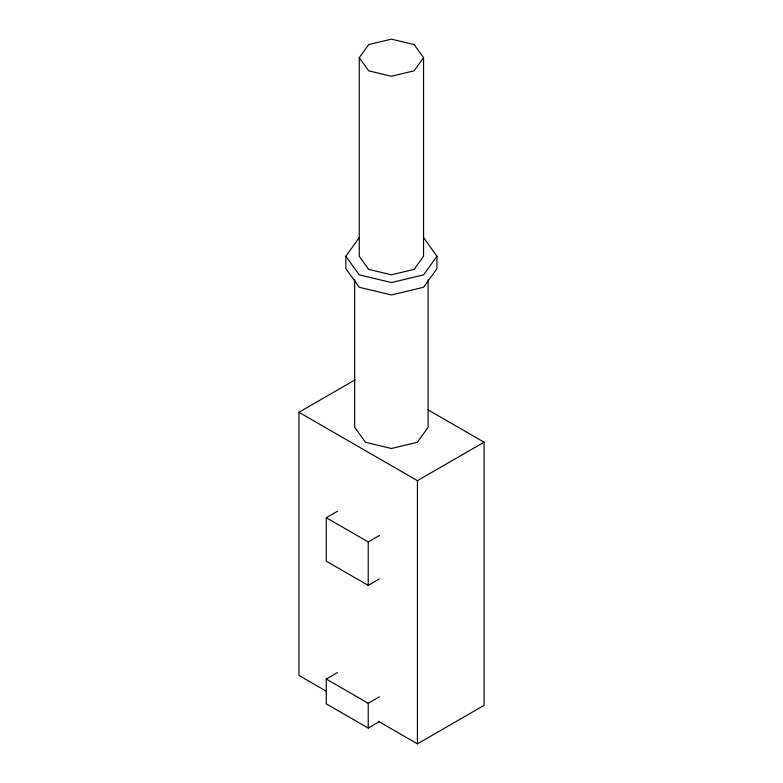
<?xml version="1.0" encoding="UTF-8"?>
<svg xmlns="http://www.w3.org/2000/svg" width="783" height="783" viewBox="0 0 783 783"><rect width="100%" height="100%" fill="white"/><g stroke="black" fill="none" stroke-linecap="round" stroke-linejoin="round"><path stroke-width="1.17" d="M359.26 57.707L368.676 44.582L391.402 39.15L414.138 44.582L423.554 57.707L423.554 256.256L414.138 269.381L391.402 274.813L368.676 269.381L359.26 256.256L359.26 57.707L368.676 70.832L391.402 76.264L414.138 70.832L423.554 57.707M423.613 237.66L436.953 256.256L436.953 268.667L423.613 287.263L391.402 294.966L359.201 287.263L345.861 268.667L345.861 256.256L359.201 237.66M436.953 256.256L423.613 274.853L391.402 282.555L359.201 274.853L345.861 256.256M326.452 691.33L298.949 675.455L298.949 412.269L355.002 379.912M379.442 578.891L368.216 585.371L326.266 561.157L326.266 517.72L337.502 511.24M298.949 412.269L417.417 480.674L484.051 442.199L484.051 705.385L417.417 743.85L378.287 721.251M326.266 517.72L368.216 541.934L379.442 535.455M379.442 721.593L368.216 728.073L326.266 703.858L326.266 679.037L337.502 672.558M326.266 679.037L368.216 703.261L379.442 696.772M427.988 409.832L484.051 442.199M428.105 279.648L428.105 427.293L417.359 442.278L391.402 448.483L365.455 442.278L354.699 427.293L354.699 279.648M417.417 480.674L417.417 743.85M368.216 541.934L368.216 585.371M368.216 703.261L368.216 728.073"/></g></svg>
